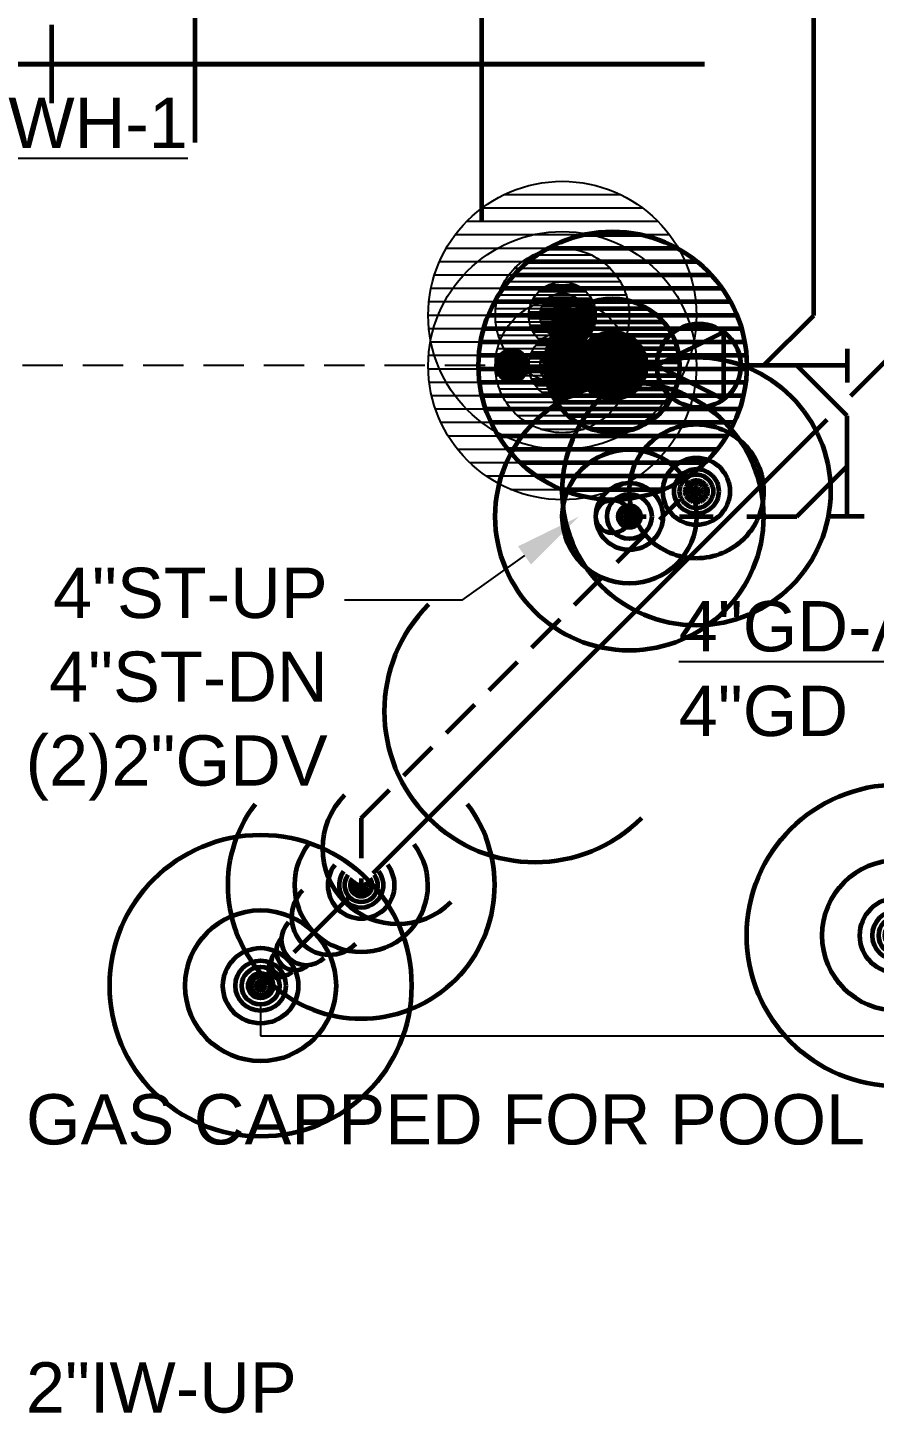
# Model space of a CAD drawing. Extents: x -3956 to 1666, y -2601 to 1886.
# Drawn here: x -2313.7 to -2162.2, y 432.2 to 680.2 of the extents above; entities that cross this region are included whole.
import ezdxf

# ---------------------------------------------------------------- set-up
doc = ezdxf.new("R2010")
doc.units = 0
doc.header["$LTSCALE"] = 36
doc.header["$MEASUREMENT"] = 0
doc.linetypes.add('VENT', pattern=[0.30000000000000004, 0.2, -0.1])
for name, color, linetype in [('G-ANNO-TEXT', 70, 'Continuous'), ('P-GV-N', 3, 'VENT'), ('P-GV-N @ 1 (1)', 3, 'VENT'), ('P-GV-N @ 1 (2)', 3, 'VENT'), ('P-GV-N @ 12', 3, 'VENT'), ('P-GV-N @ 128', 3, 'VENT'), ('P-GV-N @ 16', 3, 'VENT'), ('P-GV-N @ 192', 3, 'VENT'), ('P-GV-N @ 2', 3, 'VENT'), ('P-GV-N @ 24', 3, 'VENT'), ('P-GV-N @ 384', 3, 'VENT'), ('P-GV-N @ 4', 3, 'VENT'), ('P-GV-N @ 48', 3, 'VENT'), ('P-GV-N @ 64', 3, 'VENT'), ('P-GV-N @ 768', 3, 'VENT'), ('P-GV-N @ 8', 3, 'VENT'), ('P-GV-N @ 96', 3, 'VENT'), ('P-TP-N', 4, 'Continuous')]:
    doc.layers.add(name, color=color, linetype=linetype)
for name, color, linetype, lineweight in [('P-FIXT-N', 3, 'Continuous', 60), ('P-FIXT-N @ 1 (1)', 3, 'Continuous', 60), ('P-FIXT-N @ 1 (2)', 3, 'Continuous', 60), ('P-FIXT-N @ 12', 3, 'Continuous', 60), ('P-FIXT-N @ 128', 3, 'Continuous', 60), ('P-FIXT-N @ 16', 3, 'Continuous', 60), ('P-FIXT-N @ 192', 3, 'Continuous', 60), ('P-FIXT-N @ 2', 3, 'Continuous', 60), ('P-FIXT-N @ 24', 3, 'Continuous', 60), ('P-FIXT-N @ 384', 3, 'Continuous', 60), ('P-FIXT-N @ 4', 3, 'Continuous', 60), ('P-FIXT-N @ 48', 3, 'Continuous', 60), ('P-FIXT-N @ 64', 3, 'Continuous', 60), ('P-FIXT-N @ 768', 3, 'Continuous', 60), ('P-FIXT-N @ 8', 3, 'Continuous', 60), ('P-FIXT-N @ 96', 3, 'Continuous', 60), ('P-SAN-N', 6, 'Continuous', 60), ('P-SAN-N @ 1 (1)', 6, 'Continuous', 60), ('P-SAN-N @ 1 (2)', 6, 'Continuous', 60), ('P-SAN-N @ 12', 6, 'Continuous', 60), ('P-SAN-N @ 128', 6, 'Continuous', 60), ('P-SAN-N @ 16', 6, 'Continuous', 60), ('P-SAN-N @ 192', 6, 'Continuous', 60), ('P-SAN-N @ 2', 6, 'Continuous', 60), ('P-SAN-N @ 24', 6, 'Continuous', 60), ('P-SAN-N @ 384', 6, 'Continuous', 60), ('P-SAN-N @ 4', 6, 'Continuous', 60), ('P-SAN-N @ 48', 6, 'Continuous', 60), ('P-SAN-N @ 64', 6, 'Continuous', 60), ('P-SAN-N @ 768', 6, 'Continuous', 60), ('P-SAN-N @ 8', 6, 'Continuous', 60), ('P-SAN-N @ 96', 6, 'Continuous', 60), ('P-SANV-N', 5, 'VENT', 60), ('P-SANV-N @ 1 (1)', 5, 'VENT', 60), ('P-SANV-N @ 1 (2)', 5, 'VENT', 60), ('P-SANV-N @ 12', 5, 'VENT', 60), ('P-SANV-N @ 128', 5, 'VENT', 60), ('P-SANV-N @ 16', 5, 'VENT', 60), ('P-SANV-N @ 192', 5, 'VENT', 60), ('P-SANV-N @ 2', 5, 'VENT', 60), ('P-SANV-N @ 24', 5, 'VENT', 60), ('P-SANV-N @ 384', 5, 'VENT', 60), ('P-SANV-N @ 4', 5, 'VENT', 60), ('P-SANV-N @ 48', 5, 'VENT', 60), ('P-SANV-N @ 64', 5, 'VENT', 60), ('P-SANV-N @ 768', 5, 'VENT', 60), ('P-SANV-N @ 8', 5, 'VENT', 60), ('P-SANV-N @ 96', 5, 'VENT', 60), ('P-STRM-N', 2, 'Continuous', 60), ('P-STRM-N @ 1 (1)', 2, 'Continuous', 60), ('P-STRM-N @ 1 (2)', 2, 'Continuous', 60), ('P-STRM-N @ 12', 2, 'Continuous', 60), ('P-STRM-N @ 128', 2, 'Continuous', 60), ('P-STRM-N @ 16', 2, 'Continuous', 60), ('P-STRM-N @ 192', 2, 'Continuous', 60), ('P-STRM-N @ 2', 2, 'Continuous', 60), ('P-STRM-N @ 24', 2, 'Continuous', 60), ('P-STRM-N @ 384', 2, 'Continuous', 60), ('P-STRM-N @ 4', 2, 'Continuous', 60), ('P-STRM-N @ 48', 2, 'Continuous', 60), ('P-STRM-N @ 64', 2, 'Continuous', 60), ('P-STRM-N @ 768', 2, 'Continuous', 60), ('P-STRM-N @ 8', 2, 'Continuous', 60), ('P-STRM-N @ 96', 2, 'Continuous', 60)]:
    doc.layers.add(name, color=color, linetype=linetype, lineweight=lineweight)
doc.styles.add('Arial', font='arial.ttf')

# ---------------------------------------------------------------- blocks, each defined once
blk = doc.blocks.new('*U7')
blk.add_circle((0, 0), 0.03125)
blk = doc.blocks.new('*U1795')
at = {"layer": 'P-SANV-N @ 1 (1)'}
blk.add_blockref('*U7', (-2194.000000014937, 597.2428015229962), dxfattribs=at)
at = {"layer": 'P-SANV-N @ 1 (2)'}
blk.add_blockref('*U7', (-2194.000000014937, 597.2428015229962), dxfattribs=at)
at = {"layer": 'P-SANV-N @ 12', "xscale": 12, "yscale": 12, "zscale": 12}
blk.add_blockref('*U7', (-2194.000000014937, 597.2428015229962), dxfattribs=at)
at = {"layer": 'P-SANV-N @ 128', "xscale": 128, "yscale": 128, "zscale": 128}
blk.add_blockref('*U7', (-2194.000000014937, 597.2428015229962), dxfattribs=at)
at = {"layer": 'P-SANV-N @ 16', "xscale": 16, "yscale": 16, "zscale": 16}
blk.add_blockref('*U7', (-2194.000000014937, 597.2428015229962), dxfattribs=at)
at = {"layer": 'P-SANV-N @ 192', "xscale": 192, "yscale": 192, "zscale": 192}
blk.add_blockref('*U7', (-2194.000000014937, 597.2428015229962), dxfattribs=at)
at = {"layer": 'P-SANV-N @ 2', "xscale": 2, "yscale": 2, "zscale": 2}
blk.add_blockref('*U7', (-2194.000000014937, 597.2428015229962), dxfattribs=at)
at = {"layer": 'P-SANV-N @ 24', "xscale": 24, "yscale": 24, "zscale": 24}
blk.add_blockref('*U7', (-2194.000000014937, 597.2428015229962), dxfattribs=at)
at = {"layer": 'P-SANV-N @ 384', "xscale": 384, "yscale": 384, "zscale": 384}
blk.add_blockref('*U7', (-2194.000000014937, 597.2428015229962), dxfattribs=at)
at = {"layer": 'P-SANV-N @ 4', "xscale": 4, "yscale": 4, "zscale": 4}
blk.add_blockref('*U7', (-2194.000000014937, 597.2428015229962), dxfattribs=at)
at = {"layer": 'P-SANV-N @ 48', "xscale": 48, "yscale": 48, "zscale": 48}
blk.add_blockref('*U7', (-2194.000000014937, 597.2428015229962), dxfattribs=at)
at = {"layer": 'P-SANV-N @ 64', "xscale": 64, "yscale": 64, "zscale": 64}
blk.add_blockref('*U7', (-2194.000000014937, 597.2428015229962), dxfattribs=at)
at = {"layer": 'P-SANV-N @ 768', "xscale": 768, "yscale": 768, "zscale": 768}
blk.add_blockref('*U7', (-2194.000000014937, 597.2428015229962), dxfattribs=at)
at = {"layer": 'P-SANV-N @ 8', "xscale": 8, "yscale": 8, "zscale": 8}
blk.add_blockref('*U7', (-2194.000000014937, 597.2428015229962), dxfattribs=at)
at = {"layer": 'P-SANV-N @ 96', "xscale": 96, "yscale": 96, "zscale": 96}
blk.add_blockref('*U7', (-2194.000000014937, 597.2428015229962), dxfattribs=at)
blk = doc.blocks.new('*U20')
at = {"linetype": 'Continuous'}
blk.add_circle((0, 0), 0.03515625, dxfattribs=at)
blk.add_arc((0.09046299364832541, 2.556089733746285e-18), 0.03515625, 90, 270, dxfattribs=at)
blk = doc.blocks.new('*U1799')
at = {"layer": 'P-SAN-N @ 1 (1)', "rotation": 45}
blk.add_blockref('*U20', (-2272.000000014937, 508.7428015229962), dxfattribs=at)
at = {"layer": 'P-SAN-N @ 1 (2)', "rotation": 45}
blk.add_blockref('*U20', (-2272.000000014937, 508.7428015229962), dxfattribs=at)
at = {"layer": 'P-SAN-N @ 12', "xscale": 12, "yscale": 12, "zscale": 12, "rotation": 44.99999999999999}
blk.add_blockref('*U20', (-2272.000000014937, 508.7428015229962), dxfattribs=at)
at = {"layer": 'P-SAN-N @ 128', "xscale": 128, "yscale": 128, "zscale": 128, "rotation": 45}
blk.add_blockref('*U20', (-2272.000000014937, 508.7428015229962), dxfattribs=at)
at = {"layer": 'P-SAN-N @ 16', "xscale": 16, "yscale": 16, "zscale": 16, "rotation": 45}
blk.add_blockref('*U20', (-2272.000000014937, 508.7428015229962), dxfattribs=at)
at = {"layer": 'P-SAN-N @ 192', "xscale": 192, "yscale": 192, "zscale": 192, "rotation": 44.99999999999999}
blk.add_blockref('*U20', (-2272.000000014937, 508.7428015229962), dxfattribs=at)
at = {"layer": 'P-SAN-N @ 2', "xscale": 2, "yscale": 2, "zscale": 2, "rotation": 45}
blk.add_blockref('*U20', (-2272.000000014937, 508.7428015229962), dxfattribs=at)
at = {"layer": 'P-SAN-N @ 24', "xscale": 24, "yscale": 24, "zscale": 24, "rotation": 44.99999999999999}
blk.add_blockref('*U20', (-2272.000000014937, 508.7428015229962), dxfattribs=at)
at = {"layer": 'P-SAN-N @ 384', "xscale": 384, "yscale": 384, "zscale": 384, "rotation": 44.99999999999999}
blk.add_blockref('*U20', (-2272.000000014937, 508.7428015229962), dxfattribs=at)
at = {"layer": 'P-SAN-N @ 4', "xscale": 4, "yscale": 4, "zscale": 4, "rotation": 45}
blk.add_blockref('*U20', (-2272.000000014937, 508.7428015229962), dxfattribs=at)
at = {"layer": 'P-SAN-N @ 48', "xscale": 48, "yscale": 48, "zscale": 48, "rotation": 44.99999999999999}
blk.add_blockref('*U20', (-2272.000000014937, 508.7428015229962), dxfattribs=at)
at = {"layer": 'P-SAN-N @ 64', "xscale": 64, "yscale": 64, "zscale": 64, "rotation": 45}
blk.add_blockref('*U20', (-2272.000000014937, 508.7428015229962), dxfattribs=at)
at = {"layer": 'P-SAN-N @ 768', "xscale": 768, "yscale": 768, "zscale": 768, "rotation": 44.99999999999999}
blk.add_blockref('*U20', (-2272.000000014937, 508.7428015229962), dxfattribs=at)
at = {"layer": 'P-SAN-N @ 8', "xscale": 8, "yscale": 8, "zscale": 8, "rotation": 45}
blk.add_blockref('*U20', (-2272.000000014937, 508.7428015229962), dxfattribs=at)
at = {"layer": 'P-SAN-N @ 96', "xscale": 96, "yscale": 96, "zscale": 96, "rotation": 44.99999999999999}
blk.add_blockref('*U20', (-2272.000000014937, 508.7428015229962), dxfattribs=at)
blk = doc.blocks.new('*U13')
at = {"linetype": 'Continuous'}
blk.add_arc((0, 0), 0.03111555437015312, 232.5669694738212, 127.4330305261797, dxfattribs=at)
blk = doc.blocks.new('*U1800')
at = {"layer": 'P-SAN-N @ 1 (1)', "rotation": 270}
blk.add_blockref('*U13', (-2254.000000014937, 526.7428015229962), dxfattribs=at)
at = {"layer": 'P-SAN-N @ 1 (2)', "rotation": 270}
blk.add_blockref('*U13', (-2254.000000014937, 526.7428015229962), dxfattribs=at)
at = {"layer": 'P-SAN-N @ 12', "xscale": 12, "yscale": 12, "zscale": 12, "rotation": 270}
blk.add_blockref('*U13', (-2254.000000014937, 526.7428015229962), dxfattribs=at)
at = {"layer": 'P-SAN-N @ 128', "xscale": 128, "yscale": 128, "zscale": 128, "rotation": 270}
blk.add_blockref('*U13', (-2254.000000014937, 526.7428015229962), dxfattribs=at)
at = {"layer": 'P-SAN-N @ 16', "xscale": 16, "yscale": 16, "zscale": 16, "rotation": 270}
blk.add_blockref('*U13', (-2254.000000014937, 526.7428015229962), dxfattribs=at)
at = {"layer": 'P-SAN-N @ 192', "xscale": 192, "yscale": 192, "zscale": 192, "rotation": 270}
blk.add_blockref('*U13', (-2254.000000014937, 526.7428015229962), dxfattribs=at)
at = {"layer": 'P-SAN-N @ 2', "xscale": 2, "yscale": 2, "zscale": 2, "rotation": 270}
blk.add_blockref('*U13', (-2254.000000014937, 526.7428015229962), dxfattribs=at)
at = {"layer": 'P-SAN-N @ 24', "xscale": 24, "yscale": 24, "zscale": 24, "rotation": 270}
blk.add_blockref('*U13', (-2254.000000014937, 526.7428015229962), dxfattribs=at)
at = {"layer": 'P-SAN-N @ 384', "xscale": 384, "yscale": 384, "zscale": 384, "rotation": 270}
blk.add_blockref('*U13', (-2254.000000014937, 526.7428015229962), dxfattribs=at)
at = {"layer": 'P-SAN-N @ 4', "xscale": 4, "yscale": 4, "zscale": 4, "rotation": 270}
blk.add_blockref('*U13', (-2254.000000014937, 526.7428015229962), dxfattribs=at)
at = {"layer": 'P-SAN-N @ 48', "xscale": 48, "yscale": 48, "zscale": 48, "rotation": 270}
blk.add_blockref('*U13', (-2254.000000014937, 526.7428015229962), dxfattribs=at)
at = {"layer": 'P-SAN-N @ 64', "xscale": 64, "yscale": 64, "zscale": 64, "rotation": 270}
blk.add_blockref('*U13', (-2254.000000014937, 526.7428015229962), dxfattribs=at)
at = {"layer": 'P-SAN-N @ 768', "xscale": 768, "yscale": 768, "zscale": 768, "rotation": 270}
blk.add_blockref('*U13', (-2254.000000014937, 526.7428015229962), dxfattribs=at)
at = {"layer": 'P-SAN-N @ 8', "xscale": 8, "yscale": 8, "zscale": 8, "rotation": 270}
blk.add_blockref('*U13', (-2254.000000014937, 526.7428015229962), dxfattribs=at)
at = {"layer": 'P-SAN-N @ 96', "xscale": 96, "yscale": 96, "zscale": 96, "rotation": 270}
blk.add_blockref('*U13', (-2254.000000014937, 526.7428015229962), dxfattribs=at)
blk = doc.blocks.new('*U25')
h = blk.add_hatch()
h.set_pattern_fill('ANSI31', color=256, scale=0.025, angle=135)
h.set_pattern_definition([(180, (0, 0), (-4.336808689942018e-19, -0.003125), [])])
edge = h.paths.add_edge_path()
edge.add_arc((-3.469446951953614e-18, -6.938893903907228e-18), 0.03125000000000001, 0, 360)
blk.add_circle((0, 0), 0.03125)
blk = doc.blocks.new('*U1811')
at = {"layer": 'P-STRM-N @ 1 (1)'}
blk.add_blockref('*U25', (-2209.000000014937, 619.7428015229962), dxfattribs=at)
at = {"layer": 'P-STRM-N @ 1 (2)'}
blk.add_blockref('*U25', (-2209.000000014937, 619.7428015229962), dxfattribs=at)
at = {"layer": 'P-STRM-N @ 12', "xscale": 12, "yscale": 12, "zscale": 12}
blk.add_blockref('*U25', (-2209.000000014937, 619.7428015229962), dxfattribs=at)
at = {"layer": 'P-STRM-N @ 128', "xscale": 128, "yscale": 128, "zscale": 128}
blk.add_blockref('*U25', (-2209.000000014937, 619.7428015229962), dxfattribs=at)
at = {"layer": 'P-STRM-N @ 16', "xscale": 16, "yscale": 16, "zscale": 16}
blk.add_blockref('*U25', (-2209.000000014937, 619.7428015229962), dxfattribs=at)
at = {"layer": 'P-STRM-N @ 192', "xscale": 192, "yscale": 192, "zscale": 192}
blk.add_blockref('*U25', (-2209.000000014937, 619.7428015229962), dxfattribs=at)
at = {"layer": 'P-STRM-N @ 2', "xscale": 2, "yscale": 2, "zscale": 2}
blk.add_blockref('*U25', (-2209.000000014937, 619.7428015229962), dxfattribs=at)
at = {"layer": 'P-STRM-N @ 24', "xscale": 24, "yscale": 24, "zscale": 24}
blk.add_blockref('*U25', (-2209.000000014937, 619.7428015229962), dxfattribs=at)
at = {"layer": 'P-STRM-N @ 384', "xscale": 384, "yscale": 384, "zscale": 384}
blk.add_blockref('*U25', (-2209.000000014937, 619.7428015229962), dxfattribs=at)
at = {"layer": 'P-STRM-N @ 4', "xscale": 4, "yscale": 4, "zscale": 4}
blk.add_blockref('*U25', (-2209.000000014937, 619.7428015229962), dxfattribs=at)
at = {"layer": 'P-STRM-N @ 48', "xscale": 48, "yscale": 48, "zscale": 48}
blk.add_blockref('*U25', (-2209.000000014937, 619.7428015229962), dxfattribs=at)
at = {"layer": 'P-STRM-N @ 64', "xscale": 64, "yscale": 64, "zscale": 64}
blk.add_blockref('*U25', (-2209.000000014937, 619.7428015229962), dxfattribs=at)
at = {"layer": 'P-STRM-N @ 768', "xscale": 768, "yscale": 768, "zscale": 768}
blk.add_blockref('*U25', (-2209.000000014937, 619.7428015229962), dxfattribs=at)
at = {"layer": 'P-STRM-N @ 8', "xscale": 8, "yscale": 8, "zscale": 8}
blk.add_blockref('*U25', (-2209.000000014937, 619.7428015229962), dxfattribs=at)
at = {"layer": 'P-STRM-N @ 96', "xscale": 96, "yscale": 96, "zscale": 96}
blk.add_blockref('*U25', (-2209.000000014937, 619.7428015229962), dxfattribs=at)
blk = doc.blocks.new('Pipe-Plan')
for p, q in [((-0.09375000000000007, -0.03124999999999999), (-0.09375000000000007, 0.03125000000000001)), ((-0.09375000000000007, 7.654042494670958e-18), (-4.510281037539698e-17, -2.8775150500842e-17))]:
    blk.add_line(p, q)
blk = doc.blocks.new('*U1812')
at = {"layer": 'P-STRM-N @ 1 (1)'}
blk.add_blockref('*U7', (-2206.000000014937, 592.7428015229962), dxfattribs=at)
at = {"layer": 'P-STRM-N @ 1 (2)'}
blk.add_blockref('*U7', (-2206.000000014937, 592.7428015229962), dxfattribs=at)
at = {"layer": 'P-STRM-N @ 12', "xscale": 12, "yscale": 12, "zscale": 12}
blk.add_blockref('*U7', (-2206.000000014937, 592.7428015229962), dxfattribs=at)
at = {"layer": 'P-STRM-N @ 128', "xscale": 128, "yscale": 128, "zscale": 128}
blk.add_blockref('*U7', (-2206.000000014937, 592.7428015229962), dxfattribs=at)
at = {"layer": 'P-STRM-N @ 16', "xscale": 16, "yscale": 16, "zscale": 16}
blk.add_blockref('*U7', (-2206.000000014937, 592.7428015229962), dxfattribs=at)
at = {"layer": 'P-STRM-N @ 192', "xscale": 192, "yscale": 192, "zscale": 192}
blk.add_blockref('*U7', (-2206.000000014937, 592.7428015229962), dxfattribs=at)
at = {"layer": 'P-STRM-N @ 2', "xscale": 2, "yscale": 2, "zscale": 2}
blk.add_blockref('*U7', (-2206.000000014937, 592.7428015229962), dxfattribs=at)
at = {"layer": 'P-STRM-N @ 24', "xscale": 24, "yscale": 24, "zscale": 24}
blk.add_blockref('*U7', (-2206.000000014937, 592.7428015229962), dxfattribs=at)
at = {"layer": 'P-STRM-N @ 384', "xscale": 384, "yscale": 384, "zscale": 384}
blk.add_blockref('*U7', (-2206.000000014937, 592.7428015229962), dxfattribs=at)
at = {"layer": 'P-STRM-N @ 4', "xscale": 4, "yscale": 4, "zscale": 4}
blk.add_blockref('*U7', (-2206.000000014937, 592.7428015229962), dxfattribs=at)
at = {"layer": 'P-STRM-N @ 48', "xscale": 48, "yscale": 48, "zscale": 48}
blk.add_blockref('*U7', (-2206.000000014937, 592.7428015229962), dxfattribs=at)
at = {"layer": 'P-STRM-N @ 64', "xscale": 64, "yscale": 64, "zscale": 64}
blk.add_blockref('*U7', (-2206.000000014937, 592.7428015229962), dxfattribs=at)
at = {"layer": 'P-STRM-N @ 768', "xscale": 768, "yscale": 768, "zscale": 768}
blk.add_blockref('*U7', (-2206.000000014937, 592.7428015229962), dxfattribs=at)
at = {"layer": 'P-STRM-N @ 8', "xscale": 8, "yscale": 8, "zscale": 8}
blk.add_blockref('*U7', (-2206.000000014937, 592.7428015229962), dxfattribs=at)
at = {"layer": 'P-STRM-N @ 96', "xscale": 96, "yscale": 96, "zscale": 96}
blk.add_blockref('*U7', (-2209.000000014937, 592.7428015229962), dxfattribs=at)
blk = doc.blocks.new('BACKWATER VALVE')
blk.add_lwpolyline([(0.078125, 1.91351062366774e-18), (-0.046875, 0.0625), (-0.046875, -0.0625)], close=True)
blk.add_circle((0, 0), 0.078125)
blk = doc.blocks.new('*U1843')
at = {"layer": 'P-GV-N @ 1 (1)'}
blk.add_blockref('*U25', (-2218.000000014937, 619.7428015229962), dxfattribs=at)
at = {"layer": 'P-GV-N @ 1 (2)'}
blk.add_blockref('*U25', (-2218.000000014937, 619.7428015229962), dxfattribs=at)
at = {"layer": 'P-GV-N @ 12', "xscale": 12, "yscale": 12, "zscale": 12}
blk.add_blockref('*U25', (-2218.000000014937, 619.7428015229962), dxfattribs=at)
at = {"layer": 'P-GV-N @ 128', "xscale": 128, "yscale": 128, "zscale": 128}
blk.add_blockref('*U25', (-2218.000000014937, 619.7428015229962), dxfattribs=at)
at = {"layer": 'P-GV-N @ 16', "xscale": 16, "yscale": 16, "zscale": 16}
blk.add_blockref('*U25', (-2218.000000014937, 619.7428015229962), dxfattribs=at)
at = {"layer": 'P-GV-N @ 192', "xscale": 192, "yscale": 192, "zscale": 192}
blk.add_blockref('*U25', (-2218.000000014937, 619.7428015229962), dxfattribs=at)
at = {"layer": 'P-GV-N @ 2', "xscale": 2, "yscale": 2, "zscale": 2}
blk.add_blockref('*U25', (-2218.000000014937, 619.7428015229962), dxfattribs=at)
at = {"layer": 'P-GV-N @ 24', "xscale": 24, "yscale": 24, "zscale": 24}
blk.add_blockref('*U25', (-2218.000000014937, 619.7428015229962), dxfattribs=at)
at = {"layer": 'P-GV-N @ 384', "xscale": 384, "yscale": 384, "zscale": 384}
blk.add_blockref('*U25', (-2218.000000014937, 619.7428015229962), dxfattribs=at)
at = {"layer": 'P-GV-N @ 4', "xscale": 4, "yscale": 4, "zscale": 4}
blk.add_blockref('*U25', (-2218.000000014937, 619.7428015229962), dxfattribs=at)
at = {"layer": 'P-GV-N @ 48', "xscale": 48, "yscale": 48, "zscale": 48}
blk.add_blockref('*U25', (-2218.000000014937, 619.7428015229962), dxfattribs=at)
at = {"layer": 'P-GV-N @ 64', "xscale": 64, "yscale": 64, "zscale": 64}
blk.add_blockref('*U25', (-2218.000000014937, 619.7428015229962), dxfattribs=at)
at = {"layer": 'P-GV-N @ 768', "xscale": 768, "yscale": 768, "zscale": 768}
blk.add_blockref('*U25', (-2218.000000014937, 619.7428015229962), dxfattribs=at)
at = {"layer": 'P-GV-N @ 8', "xscale": 8, "yscale": 8, "zscale": 8}
blk.add_blockref('*U25', (-2218.000000014937, 619.7428015229962), dxfattribs=at)
at = {"layer": 'P-GV-N @ 96', "xscale": 96, "yscale": 96, "zscale": 96}
blk.add_blockref('*U25', (-2218.000000014937, 619.7428015229962), dxfattribs=at)
blk = doc.blocks.new('*U1867')
at = {"layer": 'P-GV-N @ 1 (1)'}
blk.add_blockref('*U25', (-2218.000000014937, 628.7428015229962), dxfattribs=at)
at = {"layer": 'P-GV-N @ 1 (2)'}
blk.add_blockref('*U25', (-2218.000000014937, 628.7428015229962), dxfattribs=at)
at = {"layer": 'P-GV-N @ 12', "xscale": 12, "yscale": 12, "zscale": 12}
blk.add_blockref('*U25', (-2218.000000014937, 628.7428015229962), dxfattribs=at)
at = {"layer": 'P-GV-N @ 128', "xscale": 128, "yscale": 128, "zscale": 128}
blk.add_blockref('*U25', (-2218.000000014937, 628.7428015229962), dxfattribs=at)
at = {"layer": 'P-GV-N @ 16', "xscale": 16, "yscale": 16, "zscale": 16}
blk.add_blockref('*U25', (-2218.000000014937, 628.7428015229962), dxfattribs=at)
at = {"layer": 'P-GV-N @ 192', "xscale": 192, "yscale": 192, "zscale": 192}
blk.add_blockref('*U25', (-2218.000000014937, 628.7428015229962), dxfattribs=at)
at = {"layer": 'P-GV-N @ 2', "xscale": 2, "yscale": 2, "zscale": 2}
blk.add_blockref('*U25', (-2218.000000014937, 628.7428015229962), dxfattribs=at)
at = {"layer": 'P-GV-N @ 24', "xscale": 24, "yscale": 24, "zscale": 24}
blk.add_blockref('*U25', (-2218.000000014937, 628.7428015229962), dxfattribs=at)
at = {"layer": 'P-GV-N @ 384', "xscale": 384, "yscale": 384, "zscale": 384}
blk.add_blockref('*U25', (-2218.000000014937, 628.7428015229962), dxfattribs=at)
at = {"layer": 'P-GV-N @ 4', "xscale": 4, "yscale": 4, "zscale": 4}
blk.add_blockref('*U25', (-2218.000000014937, 628.7428015229962), dxfattribs=at)
at = {"layer": 'P-GV-N @ 48', "xscale": 48, "yscale": 48, "zscale": 48}
blk.add_blockref('*U25', (-2218.000000014937, 628.7428015229962), dxfattribs=at)
at = {"layer": 'P-GV-N @ 64', "xscale": 64, "yscale": 64, "zscale": 64}
blk.add_blockref('*U25', (-2218.000000014937, 628.7428015229962), dxfattribs=at)
at = {"layer": 'P-GV-N @ 768', "xscale": 768, "yscale": 768, "zscale": 768}
blk.add_blockref('*U25', (-2218.000000014937, 628.7428015229962), dxfattribs=at)
at = {"layer": 'P-GV-N @ 8', "xscale": 8, "yscale": 8, "zscale": 8}
blk.add_blockref('*U25', (-2218.000000014937, 628.7428015229962), dxfattribs=at)
at = {"layer": 'P-GV-N @ 96', "xscale": 96, "yscale": 96, "zscale": 96}
blk.add_blockref('*U25', (-2227.000000014937, 619.7428015229962), dxfattribs=at)
blk = doc.blocks.new('*U99')
at = {"color": 0}
for p, q in [((0.1335549689134511, -2.602085213965211e-17), (0.1335549689134511, 0.03662890696592461)), ((0, -2.081668171172169e-17), (0.1854628089269854, -2.602085213965211e-17))]:
    blk.add_line(p, q, dxfattribs=at)
for p, q in [((0.1335549689134511, -0.03662890696592466), (0.1335549689134511, 0.03662890696592461)), ((0.1854628089269854, -2.602085213965211e-17), (-1.734723475976807e-18, -2.775557561562891e-17))]:
    blk.add_line(p, q)
blk = doc.blocks.new('*U1882')
at = {"layer": 'P-FIXT-N @ 1 (1)'}
blk.add_blockref('*U99', (-2335.000000014937, 673.7428015229962), dxfattribs=at)
at = {"layer": 'P-FIXT-N @ 1 (2)'}
blk.add_blockref('*U99', (-2335.000000014937, 673.7428015229962), dxfattribs=at)
at = {"layer": 'P-FIXT-N @ 12', "xscale": 12, "yscale": 12, "zscale": 12}
blk.add_blockref('*U99', (-2335.000000014937, 673.7428015229962), dxfattribs=at)
at = {"layer": 'P-FIXT-N @ 128', "xscale": 128, "yscale": 128, "zscale": 128}
blk.add_blockref('*U99', (-2335.000000014937, 673.7428015229962), dxfattribs=at)
at = {"layer": 'P-FIXT-N @ 16', "xscale": 16, "yscale": 16, "zscale": 16}
blk.add_blockref('*U99', (-2335.000000014937, 673.7428015229962), dxfattribs=at)
at = {"layer": 'P-FIXT-N @ 192', "xscale": 192, "yscale": 192, "zscale": 192}
blk.add_blockref('*U99', (-2335.000000014937, 673.7428015229962), dxfattribs=at)
at = {"layer": 'P-FIXT-N @ 2', "xscale": 2, "yscale": 2, "zscale": 2}
blk.add_blockref('*U99', (-2335.000000014937, 673.7428015229962), dxfattribs=at)
at = {"layer": 'P-FIXT-N @ 24', "xscale": 24, "yscale": 24, "zscale": 24}
blk.add_blockref('*U99', (-2335.000000014937, 673.7428015229962), dxfattribs=at)
at = {"layer": 'P-FIXT-N @ 384', "xscale": 384, "yscale": 384, "zscale": 384}
blk.add_blockref('*U99', (-2335.000000014937, 673.7428015229962), dxfattribs=at)
at = {"layer": 'P-FIXT-N @ 4', "xscale": 4, "yscale": 4, "zscale": 4}
blk.add_blockref('*U99', (-2335.000000014937, 673.7428015229962), dxfattribs=at)
at = {"layer": 'P-FIXT-N @ 48', "xscale": 48, "yscale": 48, "zscale": 48}
blk.add_blockref('*U99', (-2335.000000014937, 673.7428015229962), dxfattribs=at)
at = {"layer": 'P-FIXT-N @ 64', "xscale": 64, "yscale": 64, "zscale": 64}
blk.add_blockref('*U99', (-2335.000000014937, 673.7428015229962), dxfattribs=at)
at = {"layer": 'P-FIXT-N @ 768', "xscale": 768, "yscale": 768, "zscale": 768}
blk.add_blockref('*U99', (-2335.000000014937, 673.7428015229962), dxfattribs=at)
at = {"layer": 'P-FIXT-N @ 8', "xscale": 8, "yscale": 8, "zscale": 8}
blk.add_blockref('*U99', (-2335.000000014937, 673.7428015229962), dxfattribs=at)
at = {"layer": 'P-FIXT-N @ 96', "xscale": 96, "yscale": 96, "zscale": 96}
blk.add_blockref('*U99', (-2335.000000014937, 673.7428015229962), dxfattribs=at)
blk = doc.blocks.new('*U1892')
at = {"layer": 'P-SAN-N @ 1 (1)', "rotation": 45}
blk.add_blockref('*U20', (-2158.000000014937, 517.7428015229962), dxfattribs=at)
at = {"layer": 'P-SAN-N @ 1 (2)', "rotation": 45}
blk.add_blockref('*U20', (-2158.000000014937, 517.7428015229962), dxfattribs=at)
at = {"layer": 'P-SAN-N @ 12', "xscale": 12, "yscale": 12, "zscale": 12, "rotation": 44.99999999999999}
blk.add_blockref('*U20', (-2158.000000014937, 517.7428015229962), dxfattribs=at)
at = {"layer": 'P-SAN-N @ 128', "xscale": 128, "yscale": 128, "zscale": 128, "rotation": 45}
blk.add_blockref('*U20', (-2158.000000014937, 517.7428015229962), dxfattribs=at)
at = {"layer": 'P-SAN-N @ 16', "xscale": 16, "yscale": 16, "zscale": 16, "rotation": 45}
blk.add_blockref('*U20', (-2158.000000014937, 517.7428015229962), dxfattribs=at)
at = {"layer": 'P-SAN-N @ 192', "xscale": 192, "yscale": 192, "zscale": 192, "rotation": 44.99999999999999}
blk.add_blockref('*U20', (-2158.000000014937, 517.7428015229962), dxfattribs=at)
at = {"layer": 'P-SAN-N @ 2', "xscale": 2, "yscale": 2, "zscale": 2, "rotation": 45}
blk.add_blockref('*U20', (-2158.000000014937, 517.7428015229962), dxfattribs=at)
at = {"layer": 'P-SAN-N @ 24', "xscale": 24, "yscale": 24, "zscale": 24, "rotation": 44.99999999999999}
blk.add_blockref('*U20', (-2158.000000014937, 517.7428015229962), dxfattribs=at)
at = {"layer": 'P-SAN-N @ 384', "xscale": 384, "yscale": 384, "zscale": 384, "rotation": 44.99999999999999}
blk.add_blockref('*U20', (-2158.000000014937, 517.7428015229962), dxfattribs=at)
at = {"layer": 'P-SAN-N @ 4', "xscale": 4, "yscale": 4, "zscale": 4, "rotation": 45}
blk.add_blockref('*U20', (-2158.000000014937, 517.7428015229962), dxfattribs=at)
at = {"layer": 'P-SAN-N @ 48', "xscale": 48, "yscale": 48, "zscale": 48, "rotation": 44.99999999999999}
blk.add_blockref('*U20', (-2158.000000014937, 517.7428015229962), dxfattribs=at)
at = {"layer": 'P-SAN-N @ 64', "xscale": 64, "yscale": 64, "zscale": 64, "rotation": 45}
blk.add_blockref('*U20', (-2158.000000014937, 517.7428015229962), dxfattribs=at)
at = {"layer": 'P-SAN-N @ 768', "xscale": 768, "yscale": 768, "zscale": 768, "rotation": 44.99999999999999}
blk.add_blockref('*U20', (-2158.000000014937, 517.7428015229962), dxfattribs=at)
at = {"layer": 'P-SAN-N @ 8', "xscale": 8, "yscale": 8, "zscale": 8, "rotation": 45}
blk.add_blockref('*U20', (-2158.000000014937, 517.7428015229962), dxfattribs=at)
at = {"layer": 'P-SAN-N @ 96', "xscale": 96, "yscale": 96, "zscale": 96, "rotation": 44.99999999999999}
blk.add_blockref('*U20', (-2158.000000014937, 517.7428015229962), dxfattribs=at)

msp = doc.modelspace()

# ---------------------------------------------------------------- linework, layer by layer
at = {"layer": 'G-ANNO-TEXT'}
msp.add_lwpolyline([(-2224.764801669417, 585.767943198367), (-2236.000000014937, 577.7428015229962), (-2257.000000014937, 577.7428015229962)], dxfattribs=at)
msp.add_solid([(-2225.927278056855, 587.3954101407805), (-2215.000000014937, 592.7428015229962), (-2223.60232528198, 584.1404762559534)], dxfattribs=at)
at = {"layer": 'P-GV-N'}
msp.add_line((-2221.000000014937, 619.7428015229962), (-2329.000000014937, 619.7428015229962), dxfattribs=at)
at = {"layer": 'P-SAN-N'}
for p, q in [((-2166.378679671377, 614.3641218665557), (-2146.000000014937, 634.7428015229962)), ((-2251.878679671377, 528.8641218665557), (-2170.621320358497, 610.1214811794362)), ((-2266.000000014937, 514.7428015229962), (-2256.121320358496, 524.6214811794366))]:
    msp.add_line(p, q, dxfattribs=at)
at = {"layer": 'P-SANV-N'}
for q in [(-2197.000000014937, 595.7428015229962), (-2254.000000014937, 526.7428015229962)]:
    msp.add_line((-2254.000000014937, 538.7428015229962), q, dxfattribs=at)
at = {"layer": 'P-STRM-N'}
for p, q in [((-2173.000000014937, 628.7428015229962), (-2173.000000014937, 832.7428015229962)), ((-2182.000000014937, 619.7428015229962), (-2173.000000014937, 628.7428015229962)), ((-2201.066678303417, 619.7428015229962), (-2206.000000014937, 619.7428015229962)), ((-2176.000000014937, 619.7428015229962), (-2186.066678303417, 619.7428015229962)), ((-2167.000000014937, 610.7428015229962), (-2176.000000014937, 619.7428015229962)), ((-2167.000000014937, 601.7428015229962), (-2167.000000014937, 610.7428015229962)), ((-2176.000000014937, 592.7428015229962), (-2167.000000014937, 601.7428015229962)), ((-2206.000000014937, 592.7428015229962), (-2203.000000014937, 592.7428015229962)), ((-2197.000000014937, 592.7428015229962), (-2191.000000014937, 592.7428015229962)), ((-2185.000000014937, 592.7428015229962), (-2176.000000014937, 592.7428015229962))]:
    msp.add_line(p, q, dxfattribs=at)
at = {"layer": 'P-TP-N'}
for p, q in [((-2272.000000014937, 505.7428015229962), (-2272.000000014937, 499.7428015229962)), ((-2272.000000014937, 499.7428015229962), (-2053.000000014937, 499.7428015229962))]:
    msp.add_line(p, q, dxfattribs=at)

# ---------------------------------------------------------------- block references
at = {"layer": 'P-FIXT-N'}
msp.add_blockref('*U1882', (0, 0), dxfattribs=at)
at = {"layer": 'P-GV-N'}
for name in ['*U1867', '*U1843']:
    msp.add_blockref(name, (0, 0), dxfattribs=at)
at = {"layer": 'P-SAN-N'}
for name in ['*U1892', '*U1799', '*U1800']:
    msp.add_blockref(name, (0, 0), dxfattribs=at)
at = {"layer": 'P-SANV-N'}
msp.add_blockref('*U1795', (0, 0), dxfattribs=at)
at = {"layer": 'P-STRM-N'}
for name in ['*U1811', '*U1812']:
    msp.add_blockref(name, (0, 0), dxfattribs=at)
at = {"layer": 'P-STRM-N @ 96', "xscale": 96, "yscale": 96, "zscale": 96}
for name, p, rotation in [('BACKWATER VALVE', (-2193.566678303417, 619.7428015229962), 180), ('Pipe-Plan', (-2176.000000014937, 619.7428015229962), 180), ('Pipe-Plan', (-2167.000000014937, 601.7428015229962), 90)]:
    msp.add_blockref(name, p, dxfattribs=dict(at, rotation=rotation))

# ---------------------------------------------------------------- texts
at = {"layer": 'G-ANNO-TEXT', "style": 'Arial'}
for s, p in [('%%UWH-1', (-2317.153478868961, 658.7059665980303)), ('%%U4"GD-A', (-2197.159618023122, 568.589322668972)), ('4"GD', (-2197.159618023122, 553.4358438149475))]:
    msp.add_text(s, height=9, dxfattribs=at).set_placement(p)
at = {"layer": 'G-ANNO-TEXT', "char_height": 9, "style": 'Arial'}
for s, insert, attachment_point in [('4"ST-UP\\P4"ST-DN\\P(2)2"GDV', (-2260.000000014937, 583.565789244688), 3), ('GAS CAPPED FOR POOL HEATER', (-2314.000000014937, 489.3195409500083), 1), ('2"IW-UP', (-2314.000000014937, 441.3195409500083), 1)]:
    msp.add_mtext(s, dxfattribs=dict(at, insert=insert, attachment_point=attachment_point))

doc.saveas('drawing.dxf')
